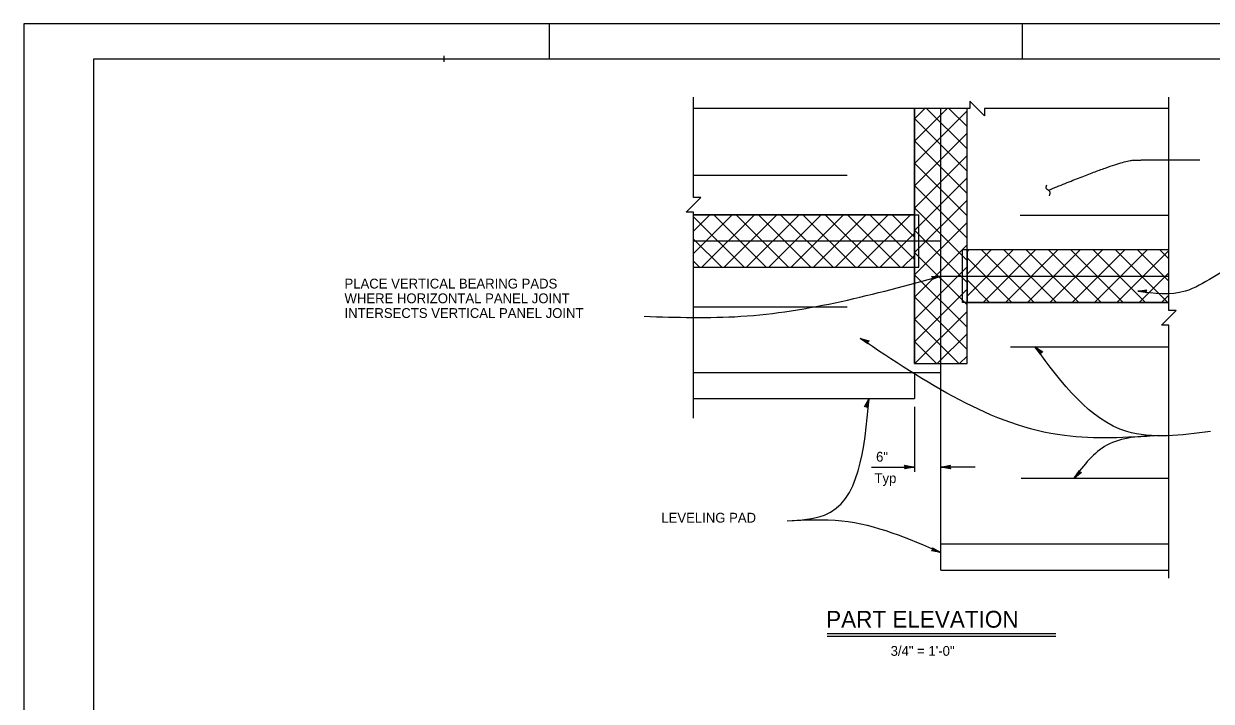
# Model space of a CAD drawing. Extents: x 0 to 11.3, y 0 to 7.3.
# Drawn here: x 0 to 5.65, y 4.11 to 7.33 of the extents above; entities that cross this region are included whole.
import ezdxf

# ---------------------------------------------------------------- set-up
doc = ezdxf.new("R2010")
doc.units = 0
for name, color, linetype in [('10 Sheet Format', 7, 'Continuous'), ('210 Border', 7, 'Continuous'), ('212 Leaders and Dim Lines', 7, 'Continuous'), ('214 Text and Titles', 7, 'Continuous'), ('217 Rebar', 7, 'Continuous'), ('220 Structural Steel', 7, 'Continuous'), ('240 Concrete', 7, 'Continuous')]:
    doc.layers.add(name, color=color, linetype=linetype)

# ---------------------------------------------------------------- blocks, each defined once
blk = doc.blocks.new('TERMA')
at = {"layer": '10 Sheet Format'}
for p, q in [((-1.31, 0.11), (-1.38, 0.23)), ((-1.38, 0.23), (0, 0)), ((0, 0), (-1.38, -0.23)), ((-1.34, 0.17), (0, 0)), ((0, 0), (-1.34, -0.17)), ((0, 0), (-1.31, 0.11)), ((-1.31, 0.11), (-1.24, 0)), ((-1.31, -0.12), (0, 0)), ((-1.24, 0), (-1.31, -0.12)), ((0, 0), (-1.27, 0.06)), ((-1.27, -0.06), (0, 0)), ((-1.24, 0), (0, 0)), ((-1.31, -0.12), (-1.38, -0.23))]:
    blk.add_line(p, q, dxfattribs=at)

msp = doc.modelspace()

# ---------------------------------------------------------------- linework, layer by layer
at = {"layer": '10 Sheet Format'}
msp.add_lwpolyline([(0, 0), (11.3333, 0), (11.3333, 7.3333), (0, 7.3333)], close=True, dxfattribs=at)
at = {"layer": '210 Border'}
for p, q in [((2.5, 7.3333), (2.5, 7.1667)), ((4.75, 7.3333), (4.75, 7.1667)), ((2, 7.1528), (2, 7.1806)), ((0.3333, 0.3333), (0.3333, 7.1667)), ((0.3333, 7.1667), (11.1667, 7.1667))]:
    msp.add_line(p, q, dxfattribs=at)
at = {"layer": '212 Leaders and Dim Lines'}
for p, q in [((4.2379, 6.4248), (4.2383, 6.4244)), ((4.319, 6.1307), (4.3633, 6.1321)), ((4.3219, 6.1275), (4.319, 6.1307)), ((4.3204, 6.1291), (4.3633, 6.1321)), ((4.3633, 6.1321), (4.3218, 6.1163)), ((4.3233, 6.1204), (4.3218, 6.1163)), ((4.3633, 6.1321), (4.3219, 6.1275)), ((4.3219, 6.1275), (4.3248, 6.1244)), ((4.3633, 6.1321), (4.3226, 6.1184)), ((4.3233, 6.1204), (4.3633, 6.1321)), ((4.3633, 6.1321), (4.3233, 6.126)), ((4.3248, 6.1244), (4.3233, 6.1204)), ((4.3241, 6.1224), (4.3633, 6.1321)), ((4.3248, 6.1244), (4.3633, 6.1321)), ((5.3008, 6.0607), (5.3446, 6.068)), ((5.3008, 6.0607), (5.3434, 6.0662)), ((5.3423, 6.0644), (5.3008, 6.0607)), ((5.3412, 6.0625), (5.3008, 6.0607)), ((5.3401, 6.0607), (5.3008, 6.0607)), ((5.3446, 6.0534), (5.3008, 6.0607)), ((5.3008, 6.0607), (5.3423, 6.057)), ((5.3434, 6.0552), (5.3008, 6.0607)), ((5.3008, 6.0607), (5.3412, 6.0589)), ((5.3401, 6.0607), (5.3423, 6.0644)), ((5.3423, 6.057), (5.3401, 6.0607)), ((5.3423, 6.0644), (5.3446, 6.068)), ((5.3423, 6.057), (5.3446, 6.0534)), ((4.0156, 5.8197), (3.9801, 5.8365)), ((4.0165, 5.8111), (3.9801, 5.8365)), ((3.9801, 5.8365), (4.0228, 5.8243)), ((4.0192, 5.822), (3.9801, 5.8365)), ((3.9801, 5.8365), (4.016, 5.8154)), ((4.0163, 5.8133), (3.9801, 5.8365)), ((3.9801, 5.8365), (4.0158, 5.8175)), ((4.0174, 5.8208), (3.9801, 5.8365)), ((3.9801, 5.8365), (4.021, 5.8232)), ((4.0156, 5.8197), (4.0192, 5.822)), ((4.0192, 5.822), (4.0228, 5.8243)), ((4.016, 5.8154), (4.0156, 5.8197)), ((4.016, 5.8154), (4.0165, 5.8111)), ((4.8401, 5.7705), (4.8112, 5.7971)), ((4.8384, 5.7621), (4.8112, 5.7971)), ((4.8112, 5.7971), (4.8483, 5.7728)), ((4.8442, 5.7716), (4.8112, 5.7971)), ((4.8112, 5.7971), (4.8393, 5.7663)), ((4.8388, 5.7642), (4.8112, 5.7971)), ((4.8112, 5.7971), (4.8397, 5.7684)), ((4.8421, 5.7711), (4.8112, 5.7971)), ((4.8112, 5.7971), (4.8463, 5.7722)), ((4.8393, 5.7663), (4.8384, 5.7621)), ((4.8393, 5.7663), (4.8401, 5.7705)), ((4.8401, 5.7705), (4.8442, 5.7716)), ((4.8442, 5.7716), (4.8483, 5.7728)), ((4.0003, 5.5116), (4.0229, 5.5498)), ((4.0024, 5.512), (4.0229, 5.5498)), ((4.0229, 5.5498), (4.0045, 5.5124)), ((4.0229, 5.5498), (4.0067, 5.5128)), ((4.0088, 5.5132), (4.0229, 5.5498)), ((4.0101, 5.5114), (4.0229, 5.5498)), ((4.0114, 5.5097), (4.0229, 5.5498)), ((4.0229, 5.5498), (4.0127, 5.508)), ((4.0229, 5.5498), (4.014, 5.5063)), ((4.0045, 5.5124), (4.0003, 5.5116)), ((4.0045, 5.5124), (4.0088, 5.5132)), ((4.0088, 5.5132), (4.0114, 5.5097)), ((4.0114, 5.5097), (4.014, 5.5063)), ((4.2383, 5.5105), (4.2383, 5.2012)), ((4.0335, 5.2245), (4.2383, 5.2245)), ((4.5266, 5.2245), (4.3633, 5.2245)), ((4.9975, 5.1721), (5.0232, 5.2082)), ((4.9975, 5.1721), (5.0237, 5.2061)), ((5.0242, 5.2041), (4.9975, 5.1721)), ((5.0247, 5.202), (4.9975, 5.1721)), ((5.0252, 5.1999), (4.9975, 5.1721)), ((4.9975, 5.1721), (5.0273, 5.1994)), ((4.9975, 5.1721), (5.0294, 5.1989)), ((5.0242, 5.2041), (5.0232, 5.2082)), ((5.0252, 5.1999), (5.0242, 5.2041)), ((5.0294, 5.1989), (5.0252, 5.1999)), ((5.0294, 5.1989), (5.0336, 5.1979)), ((5.0315, 5.1984), (4.9975, 5.1721)), ((5.0336, 5.1979), (4.9975, 5.1721)), ((4.3231, 4.8291), (4.3197, 4.8265)), ((4.3633, 4.8183), (4.3197, 4.8265)), ((4.3633, 4.8183), (4.3214, 4.8278)), ((4.3264, 4.8318), (4.3231, 4.8291)), ((4.3231, 4.8291), (4.3633, 4.8183)), ((4.3256, 4.836), (4.3247, 4.8402)), ((4.3247, 4.8402), (4.3633, 4.8183)), ((4.3247, 4.8304), (4.3633, 4.8183)), ((4.3251, 4.8381), (4.3633, 4.8183)), ((4.3633, 4.8183), (4.3256, 4.836)), ((4.3256, 4.836), (4.3264, 4.8318)), ((4.3633, 4.8183), (4.326, 4.8339)), ((4.3264, 4.8318), (4.3633, 4.8183))]:
    msp.add_line(p, q, dxfattribs=at)
for points, degree in [([(4.8746, 6.5413), (5.2177, 6.6821), (5.3408, 6.6865), (5.596, 6.6865)], 2), ([(4.8806, 6.5149), (4.8838, 6.5226), (4.887, 6.5368), (4.8621, 6.5458), (4.8653, 6.56), (4.8685, 6.5677)], 3)]:
    msp.add_open_spline(points, degree=degree, dxfattribs=at)
for points in [[(5.9204, 6.1863), (5.7904, 6.1863), (5.5261, 6.0607), (5.3008, 6.0607)], [(2.9525, 5.9415), (3.4118, 5.9415), (4.3633, 6.1321)], [(5.4005, 5.374), (4.9515, 5.374), (3.9801, 5.8365)], [(5.6474, 5.3935), (5.2488, 5.3935), (4.8112, 5.7971)], [(3.6328, 4.9689), (3.8097, 4.9957), (4.0229, 5.5498)], [(5.4005, 5.374), (5.1535, 5.3285), (4.9975, 5.1721)], [(3.6328, 4.9689), (3.8927, 4.9689), (4.3633, 4.8183)]]:
    msp.add_spline(points, degree=3, dxfattribs=at)
at = {"layer": '214 Text and Titles'}
for p, q in [((3.8222, 4.4329), (4.9105, 4.4329)), ((3.8222, 4.42), (4.9105, 4.42))]:
    msp.add_line(p, q, dxfattribs=at)
at = {"layer": '217 Rebar'}
for p, q in [((4.2383, 5.7165), (4.2383, 6.9302)), ((4.2383, 6.8808), (4.2877, 6.9302)), ((4.2383, 6.6687), (4.4883, 6.9187)), ((4.2383, 6.7747), (4.3777, 6.9141)), ((4.2962, 6.9302), (4.4883, 6.7381)), ((4.3789, 6.9154), (4.3937, 6.9302)), ((4.4023, 6.9302), (4.4883, 6.8442)), ((4.4883, 5.7165), (4.4883, 6.9302)), ((4.2383, 6.882), (4.4883, 6.632)), ((4.2383, 6.5626), (4.4883, 6.8126)), ((4.2383, 6.776), (4.4883, 6.526)), ((4.2383, 6.4565), (4.4883, 6.7065)), ((4.2383, 6.6699), (4.4883, 6.4199)), ((4.2383, 6.3505), (4.4883, 6.6005)), ((4.2383, 6.5638), (4.4883, 6.3138)), ((4.2383, 6.2444), (4.4883, 6.4944)), ((4.2383, 6.4578), (4.4883, 6.2078)), ((3.1865, 6.4248), (4.2591, 6.4248)), ((3.1865, 6.3465), (3.2648, 6.4248)), ((3.1865, 6.2404), (3.3709, 6.4248)), ((3.1865, 6.4155), (3.4272, 6.1748)), ((3.227, 6.1748), (3.477, 6.4248)), ((3.2833, 6.4248), (3.5333, 6.1748)), ((3.333, 6.1748), (3.583, 6.4248)), ((3.3893, 6.4248), (3.6393, 6.1748)), ((3.4391, 6.1748), (3.6891, 6.4248)), ((3.4954, 6.4248), (3.7454, 6.1748)), ((3.5451, 6.1748), (3.7951, 6.4248)), ((3.6015, 6.4248), (3.8515, 6.1748)), ((3.6512, 6.1748), (3.9012, 6.4248)), ((3.7075, 6.4248), (3.9575, 6.1748)), ((3.7573, 6.1748), (4.0073, 6.4248)), ((3.8136, 6.4248), (4.0636, 6.1748)), ((3.8633, 6.1748), (4.1133, 6.4248)), ((3.9197, 6.4248), (4.1697, 6.1748)), ((3.9694, 6.1748), (4.2194, 6.4248)), ((4.0257, 6.4248), (4.2383, 6.2122)), ((4.1318, 6.4248), (4.2383, 6.3183)), ((4.2383, 6.1383), (4.4883, 6.3883)), ((4.2591, 6.1748), (4.2591, 6.4248)), ((4.0755, 6.1748), (4.2383, 6.3376)), ((4.2383, 6.3517), (4.4883, 6.1017)), ((3.1883, 6.3077), (3.3211, 6.1748)), ((4.2383, 6.0323), (4.4883, 6.2823)), ((4.1815, 6.1748), (4.2383, 6.2315)), ((4.2383, 6.2456), (4.4883, 5.9956)), ((4.4675, 6.0071), (4.4675, 6.2571)), ((5.4481, 6.2571), (4.4675, 6.2571)), ((4.4883, 6.2488), (4.4966, 6.2571)), ((4.4883, 6.1427), (4.6027, 6.2571)), ((4.4883, 6.0367), (4.7087, 6.2571)), ((4.4883, 6.2205), (4.7017, 6.0071)), ((4.5578, 6.2571), (4.8078, 6.0071)), ((4.5648, 6.0071), (4.8148, 6.2571)), ((4.6638, 6.2571), (4.9138, 6.0071)), ((4.6709, 6.0071), (4.9209, 6.2571)), ((4.7699, 6.2571), (5.0199, 6.0071)), ((4.7769, 6.0071), (5.0269, 6.2571)), ((4.876, 6.2571), (5.126, 6.0071)), ((4.883, 6.0071), (5.133, 6.2571)), ((4.982, 6.2571), (5.232, 6.0071)), ((4.9891, 6.0071), (5.2391, 6.2571)), ((5.0881, 6.2571), (5.3381, 6.0071)), ((5.0951, 6.0071), (5.3451, 6.2571)), ((5.1942, 6.2571), (5.4442, 6.0071)), ((5.2012, 6.0071), (5.4481, 6.254)), ((5.3002, 6.2571), (5.4481, 6.1092)), ((5.4063, 6.2571), (5.4481, 6.2153)), ((3.1865, 6.2034), (3.2151, 6.1748)), ((3.1871, 6.1748), (4.2591, 6.1748)), ((4.2383, 5.9262), (4.4883, 6.1762)), ((4.2383, 6.1396), (4.4883, 5.8896)), ((4.4883, 6.1144), (4.5956, 6.0071)), ((5.3073, 6.0071), (5.4481, 6.1479)), ((4.2383, 5.8201), (4.4883, 6.0701)), ((4.2383, 6.0335), (4.4883, 5.7835)), ((5.4481, 6.0071), (4.4675, 6.0071)), ((4.4883, 6.0084), (4.4896, 6.0071)), ((5.4133, 6.0071), (5.4481, 6.0419)), ((4.2407, 5.7165), (4.4883, 5.9641)), ((4.2383, 5.9274), (4.4493, 5.7165)), ((4.2383, 5.8214), (4.3432, 5.7165)), ((4.3468, 5.7165), (4.4883, 5.858)), ((4.2383, 5.7165), (4.4883, 5.7165)), ((4.4528, 5.7165), (4.4883, 5.7519))]:
    msp.add_line(p, q, dxfattribs=at)
for points in [[(4.326, 6.9302), (4.2383, 6.9302), (4.2383, 6.4248), (4.2383, 6.2998), (4.2383, 6.1748), (4.2383, 5.7165), (4.3633, 5.7165), (4.4883, 5.7165), (4.4883, 6.0071), (4.4883, 6.1321), (4.4883, 6.2571), (4.4883, 6.9302)], [(4.4883, 6.9302), (4.3883, 6.9302)], [(3.1865, 6.1748), (4.2383, 6.1748), (4.2383, 6.2998), (4.2383, 6.4248), (3.1865, 6.4248)], [(5.4481, 6.2571), (4.4883, 6.2571), (4.4883, 6.1321), (4.4883, 6.0071), (5.4481, 6.0071)]]:
    msp.add_lwpolyline(points, dxfattribs=at)
at = {"layer": '220 Structural Steel'}
for p, q in [((3.1865, 6.6123), (3.9187, 6.6123)), ((4.7415, 6.4221), (5.4481, 6.4221)), ((3.1865, 5.9873), (3.9187, 5.9873)), ((4.6949, 5.7971), (5.4481, 5.7971)), ((4.7458, 5.1721), (5.4481, 5.1721))]:
    msp.add_line(p, q, dxfattribs=at)
at = {"layer": '240 Concrete'}
for p, q in [((4.3633, 4.7346), (4.3633, 6.9276)), ((4.3633, 6.2998), (3.1871, 6.2998)), ((4.3633, 6.1321), (5.4481, 6.1321)), ((3.1871, 5.6748), (4.3633, 5.6748)), ((4.2383, 5.6748), (4.2383, 5.5498)), ((3.1871, 5.5498), (4.2383, 5.5498)), ((4.3633, 4.8596), (5.4484, 4.8596)), ((4.3633, 4.7346), (5.4484, 4.7346))]:
    msp.add_line(p, q, dxfattribs=at)
for points in [[(3.1871, 5.4577), (3.1871, 6.4374), (3.1524, 6.4374), (3.2218, 6.5069), (3.1871, 6.5069), (3.1871, 6.9839)], [(5.4484, 6.9302), (4.5713, 6.9302), (4.5713, 6.8954), (4.5018, 6.9649), (4.5018, 6.9302), (3.1871, 6.9302)], [(5.4484, 4.696), (5.4484, 5.8996), (5.4137, 5.8996), (5.4832, 5.969), (5.4484, 5.969), (5.4484, 6.9848)]]:
    msp.add_lwpolyline(points, dxfattribs=at)

# ---------------------------------------------------------------- block references
at = {"layer": '212 Leaders and Dim Lines', "xscale": 0.033863969643370066, "yscale": 0.03548367630197333}
msp.add_blockref('TERMA', (4.2383, 5.2245), dxfattribs=at)
at = {"layer": '212 Leaders and Dim Lines', "xscale": 0.033863969643370066, "yscale": 0.03548367630197333, "rotation": 180}
msp.add_blockref('TERMA', (4.3633, 5.2245), dxfattribs=at)

# ---------------------------------------------------------------- texts
at = {"layer": '212 Leaders and Dim Lines'}
for s, p in [('6"', (4.0556, 5.2501)), ('Typ', (4.0482, 5.1481))]:
    msp.add_text(s, height=0.04667, dxfattribs=at).set_placement(p)
at = {"layer": '214 Text and Titles'}
for s, height, p in [('PLACE VERTICAL BEARING PADS ', 0.046667, (1.5262, 6.0738)), ('WHERE HORIZONTAL PANEL JOINT ', 0.046667, (1.5262, 6.0038)), ('INTERSECTS VERTICAL PANEL JOINT', 0.046667, (1.5262, 5.9338)), ('LEVELING PAD', 0.046667, (3.0337, 4.9602)), ('PART ELEVATION', 0.08001, (3.818, 4.4603)), ('3/4" = 1\'-0"     ', 0.04667, (4.1248, 4.3265))]:
    msp.add_text(s, height=height, dxfattribs=at).set_placement(p)

doc.saveas('drawing.dxf')
